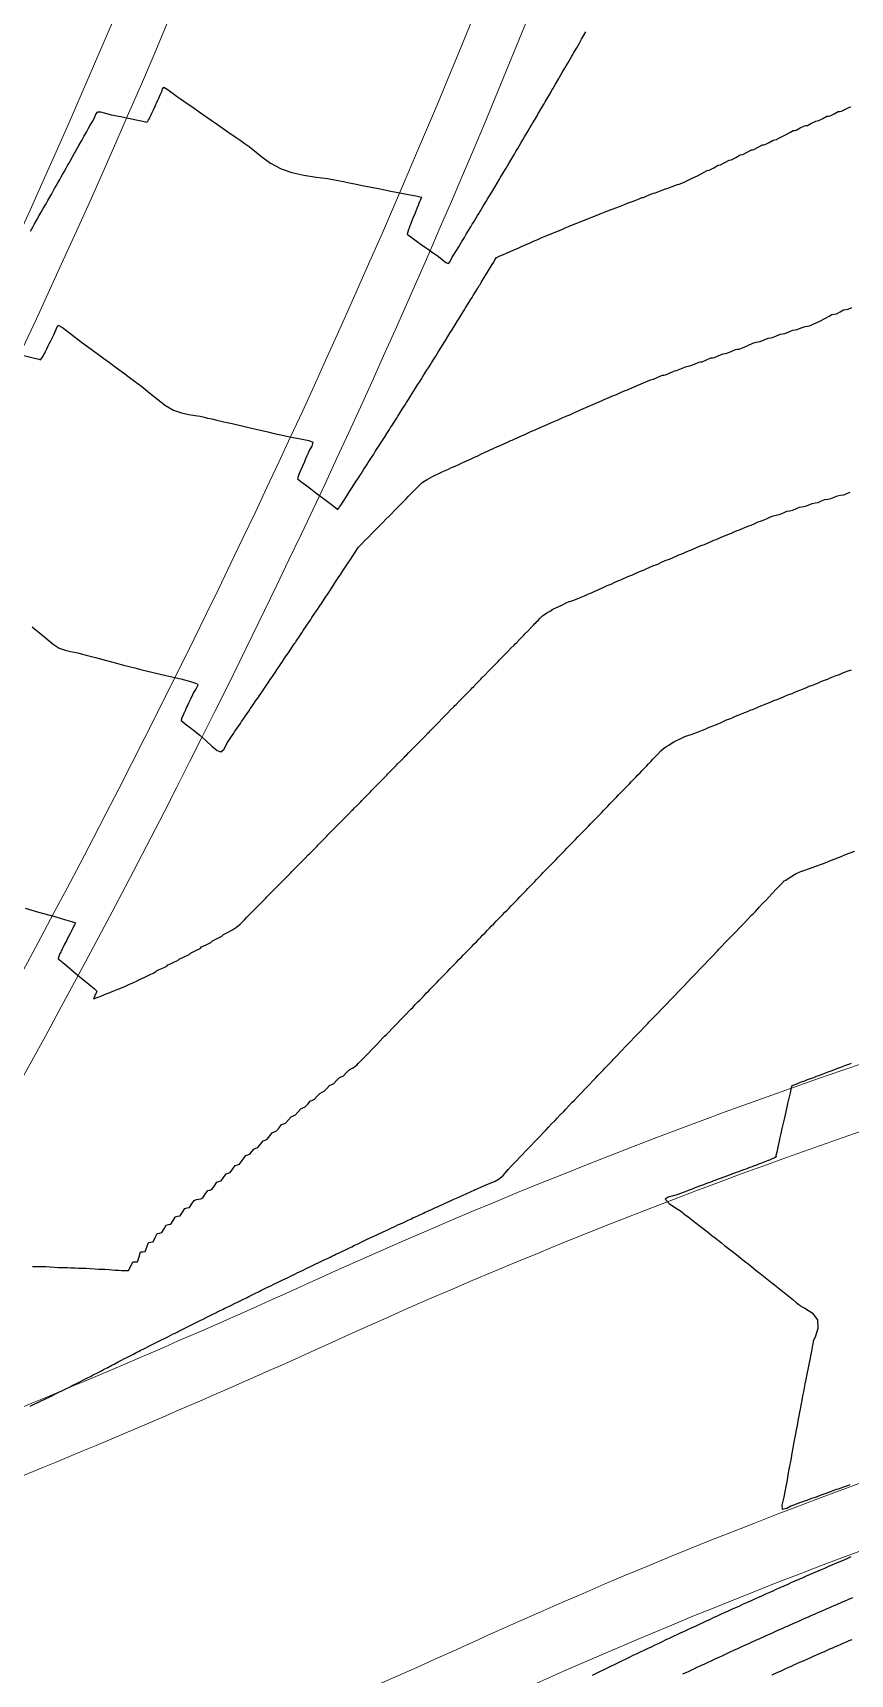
# Model space of a CAD drawing. Header units: millimetres. Extents: x 340454 to 342791, y 6993867 to 6995092.
# Drawn here: x 341928.7 to 341960.8, y 6994345.8 to 6994410.2 of the extents above; entities that cross this region are included whole.
import ezdxf

# ---------------------------------------------------------------- set-up
doc = ezdxf.new("R2010")
doc.units = ezdxf.units.MM
doc.header["$LTSCALE"] = 10
for name, color, linetype in [('T-HM-CURVA_INTERMEDIARIA', 45, 'Continuous'), ('T-HM-CURVA_MESTRA', 20, 'Continuous'), ('URB-Calçadas', 2, 'Continuous'), ('URB-Quadras', 3, 'Continuous')]:
    doc.layers.add(name, color=color, linetype=linetype)

msp = doc.modelspace()

# ---------------------------------------------------------------- linework, layer by layer
at = {"layer": 'T-HM-CURVA_INTERMEDIARIA', "color": 45, "linetype": 'Continuous', "lineweight": -3, "flags": 128}
for points, elevation in [([(341928.624, 6994402.45), (341928.731, 6994402.636), (341928.759, 6994402.685), (341928.787, 6994402.734), (341928.878, 6994402.893), (341928.975, 6994403.062), (341929.013, 6994403.129), (341929.051, 6994403.196), (341929.132, 6994403.336), (341929.219, 6994403.489), (341929.267, 6994403.574), (341929.315, 6994403.658), (341929.384, 6994403.78), (341929.462, 6994403.917), (341929.52, 6994404.019), (341929.578, 6994404.121), (341929.639, 6994404.228), (341929.705, 6994404.345), (341929.777, 6994404.472), (341929.84, 6994404.584), (341929.893, 6994404.678), (341929.947, 6994404.773), (341930.028, 6994404.917), (341930.101, 6994405.047), (341930.145, 6994405.124), (341930.188, 6994405.201), (341930.278, 6994405.361), (341930.362, 6994405.511), (341930.396, 6994405.57), (341930.429, 6994405.63), (341930.528, 6994405.806), (341930.622, 6994405.974), (341930.67, 6994406.06), (341930.727, 6994406.162), (341930.827, 6994406.341), (341930.881, 6994406.438), (341930.91, 6994406.489), (341930.96, 6994406.58), (341931.061, 6994406.76), (341931.14, 6994406.902), (341931.195, 6994407.037), (341931.268, 6994407.133), (341931.383, 6994407.129), (341931.571, 6994407.079), (341931.798, 6994407.021), (341932.013, 6994406.976), (341932.223, 6994406.932), (341932.479, 6994406.879), (341932.782, 6994406.815), (341933.037, 6994406.762), (341933.146, 6994406.739), (341933.198, 6994406.722), (341933.239, 6994406.771), (341933.266, 6994406.814), (341933.295, 6994406.867), (341933.32, 6994406.914), (341933.36, 6994406.996), (341933.398, 6994407.078), (341933.459, 6994407.212), (341933.524, 6994407.355), (341933.551, 6994407.416), (341933.579, 6994407.477), (341933.617, 6994407.56), (341933.665, 6994407.667), (341933.725, 6994407.8), (341933.782, 6994407.926), (341933.817, 6994408.026), (341933.86, 6994408.1), (341933.994, 6994408.02), (341934.229, 6994407.852), (341934.405, 6994407.724), (341934.524, 6994407.641), (341934.643, 6994407.558), (341934.783, 6994407.461), (341934.996, 6994407.312), (341935.254, 6994407.133), (341935.555, 6994406.924), (341935.97, 6994406.636), (341936.38, 6994406.352), (341936.665, 6994406.154), (341936.863, 6994406.017), (341937.019, 6994405.909), (341937.216, 6994405.772), (341937.429, 6994405.6), (341937.705, 6994405.367), (341938.051, 6994405.118), (341938.47, 6994404.894), (341938.886, 6994404.756), (341939.363, 6994404.653), (341939.848, 6994404.574), (341940.287, 6994404.511), (341940.627, 6994404.455), (341940.914, 6994404.397), (341941.137, 6994404.351), (341941.36, 6994404.306), (341941.647, 6994404.248), (341941.998, 6994404.178), (341942.359, 6994404.106), (341942.713, 6994404.036), (341943.043, 6994403.971), (341943.468, 6994403.889), (341943.824, 6994403.821), (341943.978, 6994403.785), (341943.956, 6994403.718), (341943.927, 6994403.658), (341943.904, 6994403.602), (341943.879, 6994403.54), (341943.847, 6994403.46), (341943.798, 6994403.34), (341943.714, 6994403.132), (341943.644, 6994402.96), (341943.575, 6994402.792), (341943.543, 6994402.714), (341943.523, 6994402.662), (341943.488, 6994402.572), (341943.466, 6994402.51), (341943.439, 6994402.428), (341943.425, 6994402.379), (341943.417, 6994402.324), (341943.466, 6994402.287), (341943.557, 6994402.222), (341943.77, 6994402.072), (341944.023, 6994401.893), (341944.237, 6994401.742), (341944.412, 6994401.618), (341944.592, 6994401.491), (341944.781, 6994401.345), (341944.937, 6994401.222), (341945.035, 6994401.177), (341945.107, 6994401.263), (341945.17, 6994401.398), (341945.234, 6994401.502), (341945.326, 6994401.654), (341945.438, 6994401.838), (341945.56, 6994402.038), (341945.662, 6994402.206), (341945.706, 6994402.278), (341945.737, 6994402.33), (341945.798, 6994402.431), (341945.91, 6994402.615), (341945.973, 6994402.719), (341946.017, 6994402.791), (341946.075, 6994402.887), (341946.18, 6994403.06), (341946.24, 6994403.16), (341946.268, 6994403.207), (341946.296, 6994403.254), (341946.4, 6994403.425), (341946.506, 6994403.602), (341946.541, 6994403.659), (341946.575, 6994403.716), (341946.672, 6994403.877), (341946.772, 6994404.044), (341946.813, 6994404.112), (341946.853, 6994404.18), (341946.943, 6994404.329), (341947.037, 6994404.486), (341947.084, 6994404.565), (341947.131, 6994404.644), (341947.214, 6994404.783), (341947.301, 6994404.929), (341947.355, 6994405.019), (341947.408, 6994405.109), (341947.484, 6994405.236), (341947.565, 6994405.373), (341947.625, 6994405.474), (341947.685, 6994405.575), (341947.754, 6994405.69), (341947.829, 6994405.817), (341947.896, 6994405.93), (341947.961, 6994406.041), (341948.026, 6994406.151), (341948.092, 6994406.261), (341948.168, 6994406.39), (341948.237, 6994406.508), (341948.295, 6994406.607), (341948.354, 6994406.706), (341948.436, 6994406.846), (341948.512, 6994406.976), (341948.564, 6994407.063), (341948.616, 6994407.151), (341948.704, 6994407.302), (341948.787, 6994407.444), (341948.832, 6994407.52), (341948.877, 6994407.597), (341948.971, 6994407.759), (341949.062, 6994407.913), (341949.099, 6994407.978), (341949.137, 6994408.043), (341949.238, 6994408.216), (341949.335, 6994408.383), (341949.366, 6994408.436), (341949.397, 6994408.489), (341949.505, 6994408.674), (341949.609, 6994408.854), (341949.657, 6994408.936), (341949.717, 6994409.041), (341949.823, 6994409.224), (341949.882, 6994409.325), (341949.916, 6994409.384), (341949.946, 6994409.437), (341949.984, 6994409.502), (341950.071, 6994409.652), (341950.174, 6994409.831), (341950.261, 6994409.983), (341950.339, 6994410.118), (341950.432, 6994410.28)], 706), ([(341928.696, 6994386.912), (341928.852, 6994386.79), (341929.049, 6994386.636), (341929.286, 6994386.435), (341929.516, 6994386.239), (341929.751, 6994386.085), (341929.993, 6994385.996), (341930.207, 6994385.952), (341930.351, 6994385.926), (341930.483, 6994385.892), (341930.615, 6994385.858), (341930.811, 6994385.806), (341931.182, 6994385.708), (341931.618, 6994385.594), (341932.007, 6994385.492), (341932.286, 6994385.419), (341932.503, 6994385.363), (341932.72, 6994385.308), (341932.998, 6994385.236), (341933.392, 6994385.141), (341933.949, 6994385.011), (341934.528, 6994384.871), (341934.913, 6994384.771), (341935.108, 6994384.711), (341935.177, 6994384.681), (341935.189, 6994384.67), (341935.195, 6994384.643), (341935.178, 6994384.576), (341935.115, 6994384.468), (341935.051, 6994384.377), (341935.021, 6994384.313), (341934.99, 6994384.249), (341934.912, 6994384.084), (341934.834, 6994383.919), (341934.804, 6994383.854), (341934.773, 6994383.79), (341934.732, 6994383.702), (341934.695, 6994383.626), (341934.659, 6994383.547), (341934.638, 6994383.5), (341934.618, 6994383.453), (341934.598, 6994383.405), (341934.577, 6994383.349), (341934.56, 6994383.3), (341934.546, 6994383.236), (341934.594, 6994383.203), (341934.706, 6994383.115), (341934.967, 6994382.908), (341935.278, 6994382.661), (341935.516, 6994382.455), (341935.753, 6994382.237), (341935.958, 6994382.068), (341936.099, 6994382.008), (341936.22, 6994382.108), (341936.309, 6994382.275), (341936.346, 6994382.366), (341936.383, 6994382.42), (341936.491, 6994382.577), (341936.606, 6994382.743), (341936.641, 6994382.794), (341936.675, 6994382.844), (341936.769, 6994382.98), (341936.87, 6994383.128), (341936.919, 6994383.199), (341936.967, 6994383.269), (341937.048, 6994383.387), (341937.138, 6994383.519), (341937.198, 6994383.607), (341937.258, 6994383.695), (341937.328, 6994383.798), (341937.408, 6994383.915), (341937.481, 6994384.021), (341937.549, 6994384.12), (341937.615, 6994384.217), (341937.681, 6994384.314), (341937.763, 6994384.436), (341937.839, 6994384.547), (341937.897, 6994384.632), (341937.954, 6994384.717), (341938.044, 6994384.849), (341938.128, 6994384.974), (341938.179, 6994385.048), (341938.229, 6994385.123), (341938.326, 6994385.265), (341938.418, 6994385.401), (341938.461, 6994385.466), (341938.505, 6994385.531), (341938.607, 6994385.682), (341938.706, 6994385.829), (341938.744, 6994385.885), (341938.782, 6994385.942), (341938.889, 6994386.101), (341938.994, 6994386.257), (341939.027, 6994386.306), (341939.059, 6994386.354), (341939.171, 6994386.522), (341939.281, 6994386.686), (341939.337, 6994386.769), (341939.453, 6994386.943), (341939.568, 6994387.115), (341939.615, 6994387.184), (341939.678, 6994387.28), (341939.792, 6994387.451), (341939.855, 6994387.545), (341939.893, 6994387.602), (341939.958, 6994387.7), (341940.076, 6994387.878), (341940.141, 6994387.975), (341940.171, 6994388.021), (341940.213, 6994388.084), (341940.31, 6994388.23), (341940.426, 6994388.406), (341940.522, 6994388.551), (341940.606, 6994388.678), (341940.711, 6994388.837), (341940.813, 6994388.991), (341940.893, 6994389.114), (341940.995, 6994389.268), (341941.102, 6994389.431), (341941.188, 6994389.563), (341941.279, 6994389.7), (341941.427, 6994389.928), (341941.505, 6994390.047), (341941.573, 6994390.115), (341941.631, 6994390.173), (341941.758, 6994390.302), (341941.91, 6994390.456), (341942.03, 6994390.579), (341942.126, 6994390.676), (341942.247, 6994390.798), (341942.367, 6994390.921), (341942.463, 6994391.018), (341942.583, 6994391.14), (341942.704, 6994391.262), (341942.8, 6994391.359), (341942.92, 6994391.482), (341943.04, 6994391.604), (341943.136, 6994391.701), (341943.256, 6994391.823), (341943.377, 6994391.946), (341943.472, 6994392.043), (341943.592, 6994392.165), (341943.744, 6994392.32), (341943.872, 6994392.449), (341943.928, 6994392.507), (341943.98, 6994392.561), (341944.046, 6994392.604), (341944.197, 6994392.696), (341944.38, 6994392.8), (341944.535, 6994392.879), (341944.665, 6994392.939), (341944.819, 6994393.01), (341945.006, 6994393.098), (341945.161, 6994393.171), (341945.233, 6994393.204), (341945.32, 6994393.236), (341945.392, 6994393.269), (341945.55, 6994393.343), (341945.739, 6994393.431), (341945.898, 6994393.504), (341946.033, 6994393.565), (341946.188, 6994393.636), (341946.333, 6994393.703), (341946.448, 6994393.757), (341946.593, 6994393.824), (341946.788, 6994393.913), (341946.961, 6994393.991), (341947.038, 6994394.026), (341947.087, 6994394.043), (341947.19, 6994394.091), (341947.38, 6994394.179), (341947.484, 6994394.226), (341947.537, 6994394.246), (341947.64, 6994394.293), (341947.827, 6994394.379), (341947.93, 6994394.426), (341947.988, 6994394.447), (341948.09, 6994394.494), (341948.275, 6994394.579), (341948.377, 6994394.626), (341948.439, 6994394.648), (341948.631, 6994394.736), (341948.825, 6994394.824), (341948.891, 6994394.848), (341949.081, 6994394.935), (341949.272, 6994395.021), (341949.343, 6994395.047), (341949.531, 6994395.132), (341949.721, 6994395.218), (341949.795, 6994395.245), (341949.982, 6994395.33), (341950.169, 6994395.414), (341950.248, 6994395.443), (341950.433, 6994395.526), (341950.618, 6994395.609), (341950.7, 6994395.639), (341950.884, 6994395.721), (341951.068, 6994395.804), (341951.154, 6994395.835), (341951.335, 6994395.916), (341951.518, 6994395.998), (341951.607, 6994396.03), (341951.787, 6994396.11), (341951.968, 6994396.191), (341952.061, 6994396.224), (341952.239, 6994396.303), (341952.418, 6994396.383), (341952.467, 6994396.4), (341952.515, 6994396.418), (341952.692, 6994396.496), (341952.869, 6994396.574), (341952.919, 6994396.593), (341952.969, 6994396.61), (341953.024, 6994396.623), (341953.08, 6994396.636), (341953.256, 6994396.714), (341953.435, 6994396.792), (341953.496, 6994396.802), (341953.557, 6994396.812), (341953.737, 6994396.89), (341953.909, 6994396.965), (341953.991, 6994396.978), (341954.183, 6994397.056), (341954.384, 6994397.136), (341954.45, 6994397.146), (341954.516, 6994397.157), (341954.688, 6994397.231), (341954.861, 6994397.305), (341954.929, 6994397.316), (341954.997, 6994397.326), (341955.168, 6994397.399), (341955.34, 6994397.472), (341955.41, 6994397.483), (341955.48, 6994397.494), (341955.649, 6994397.565), (341955.82, 6994397.637), (341955.892, 6994397.648), (341955.964, 6994397.659), (341956.132, 6994397.729), (341956.301, 6994397.8), (341956.375, 6994397.811), (341956.449, 6994397.822), (341956.572, 6994397.872), (341956.783, 6994397.961), (341956.99, 6994398.048), (341957.111, 6994398.096), (341957.189, 6994398.108), (341957.267, 6994398.12), (341957.429, 6994398.186), (341957.592, 6994398.253), (341957.672, 6994398.265), (341957.751, 6994398.277), (341957.912, 6994398.342), (341958.074, 6994398.408), (341958.155, 6994398.42), (341958.237, 6994398.432), (341958.396, 6994398.497), (341958.557, 6994398.561), (341958.64, 6994398.574), (341958.724, 6994398.586), (341958.882, 6994398.649), (341959.041, 6994398.713), (341959.127, 6994398.725), (341959.212, 6994398.738), (341959.357, 6994398.802), (341959.61, 6994398.921), (341959.811, 6994399.019), (341959.981, 6994399.116), (341960.09, 6994399.176), (341960.18, 6994399.189), (341960.269, 6994399.202), (341960.407, 6994399.279), (341960.546, 6994399.356), (341960.637, 6994399.369), (341960.728, 6994399.382), (341960.865, 6994399.458)], 704), ([(341928.418, 6994375.875), (341928.946, 6994375.723), (341929.389, 6994375.595), (341929.624, 6994375.528), (341929.794, 6994375.478), (341929.963, 6994375.429), (341930.142, 6994375.379), (341930.318, 6994375.33), (341930.398, 6994375.304), (341930.356, 6994375.221), (341930.323, 6994375.156), (341930.275, 6994375.06), (341930.185, 6994374.882), (341930.127, 6994374.768), (341930.089, 6994374.693), (341930.051, 6994374.617), (341929.968, 6994374.455), (341929.897, 6994374.316), (341929.872, 6994374.265), (341929.837, 6994374.196), (341929.815, 6994374.15), (341929.788, 6994374.09), (341929.757, 6994374.018), (341929.73, 6994373.949), (341929.716, 6994373.89), (341929.76, 6994373.856), (341929.824, 6994373.803), (341929.862, 6994373.772), (341929.902, 6994373.738), (341930.043, 6994373.619), (341930.344, 6994373.367), (341930.651, 6994373.109), (341930.916, 6994372.89), (341931.137, 6994372.707), (341931.234, 6994372.617), (341931.208, 6994372.543), (341931.175, 6994372.479), (341931.137, 6994372.389), (341931.107, 6994372.318), (341931.176, 6994372.34), (341931.27, 6994372.376), (341931.363, 6994372.412), (341931.537, 6994372.479), (341931.742, 6994372.56), (341931.906, 6994372.625), (341932.036, 6994372.678), (341932.199, 6994372.747), (341932.362, 6994372.817), (341932.491, 6994372.874), (341932.652, 6994372.948), (341932.812, 6994373.021), (341932.939, 6994373.081), (341933.098, 6994373.157), (341933.298, 6994373.255), (341933.466, 6994373.338), (341933.538, 6994373.375), (341933.576, 6994373.419), (341933.681, 6994373.465), (341933.873, 6994373.549), (341933.978, 6994373.596), (341934.023, 6994373.646), (341934.126, 6994373.692), (341934.314, 6994373.775), (341934.418, 6994373.822), (341934.468, 6994373.877), (341934.66, 6994373.965), (341934.853, 6994374.053), (341934.908, 6994374.113), (341935.096, 6994374.2), (341935.285, 6994374.288), (341935.345, 6994374.353), (341935.529, 6994374.44), (341935.713, 6994374.527), (341935.778, 6994374.596), (341935.957, 6994374.683), (341936.138, 6994374.771), (341936.207, 6994374.844), (341936.334, 6994374.9), (341936.56, 6994375.018), (341936.715, 6994375.126), (341936.857, 6994375.251), (341937.033, 6994375.422), (341937.124, 6994375.518), (341937.164, 6994375.56), (341937.203, 6994375.601), (341937.336, 6994375.734), (341937.469, 6994375.868), (341937.509, 6994375.909), (341937.549, 6994375.951), (341937.682, 6994376.084), (341937.814, 6994376.217), (341937.854, 6994376.259), (341937.894, 6994376.301), (341938.026, 6994376.433), (341938.159, 6994376.566), (341938.199, 6994376.608), (341938.239, 6994376.651), (341938.371, 6994376.783), (341938.503, 6994376.915), (341938.544, 6994376.958), (341938.584, 6994377), (341938.716, 6994377.132), (341938.847, 6994377.264), (341938.888, 6994377.307), (341938.929, 6994377.35), (341939.06, 6994377.481), (341939.191, 6994377.613), (341939.232, 6994377.656), (341939.273, 6994377.699), (341939.404, 6994377.83), (341939.535, 6994377.962), (341939.576, 6994378.005), (341939.617, 6994378.048), (341939.747, 6994378.18), (341939.878, 6994378.311), (341939.919, 6994378.354), (341939.961, 6994378.397), (341940.091, 6994378.528), (341940.221, 6994378.659), (341940.263, 6994378.703), (341940.304, 6994378.747), (341940.434, 6994378.877), (341940.564, 6994379.008), (341940.606, 6994379.052), (341940.647, 6994379.095), (341940.777, 6994379.226), (341940.907, 6994379.356), (341940.949, 6994379.4), (341940.99, 6994379.444), (341941.12, 6994379.574), (341941.249, 6994379.705), (341941.291, 6994379.749), (341941.333, 6994379.793), (341941.462, 6994379.923), (341941.591, 6994380.053), (341941.633, 6994380.097), (341941.676, 6994380.141), (341941.804, 6994380.271), (341941.933, 6994380.401), (341941.975, 6994380.445), (341942.018, 6994380.49), (341942.146, 6994380.619), (341942.274, 6994380.749), (341942.317, 6994380.793), (341942.36, 6994380.838), (341942.488, 6994380.967), (341942.616, 6994381.096), (341942.658, 6994381.141), (341942.701, 6994381.186), (341942.829, 6994381.315), (341942.957, 6994381.444), (341943, 6994381.489), (341943.042, 6994381.534), (341943.17, 6994381.663), (341943.297, 6994381.792), (341943.34, 6994381.837), (341943.383, 6994381.882), (341943.474, 6994381.974), (341943.638, 6994382.139), (341943.8, 6994382.302), (341943.889, 6994382.393), (341943.934, 6994382.44), (341943.978, 6994382.486), (341944.104, 6994382.613), (341944.229, 6994382.74), (341944.273, 6994382.787), (341944.318, 6994382.833), (341944.443, 6994382.96), (341944.568, 6994383.087), (341944.613, 6994383.133), (341944.657, 6994383.18), (341944.782, 6994383.306), (341944.908, 6994383.433), (341944.952, 6994383.48), (341944.997, 6994383.527), (341945.122, 6994383.653), (341945.246, 6994383.779), (341945.291, 6994383.826), (341945.336, 6994383.873), (341945.46, 6994383.999), (341945.585, 6994384.126), (341945.63, 6994384.173), (341945.675, 6994384.22), (341945.799, 6994384.346), (341945.923, 6994384.472), (341945.968, 6994384.519), (341946.013, 6994384.566), (341946.137, 6994384.692), (341946.261, 6994384.817), (341946.306, 6994384.865), (341946.351, 6994384.912), (341946.475, 6994385.038), (341946.599, 6994385.163), (341946.644, 6994385.211), (341946.689, 6994385.258), (341946.813, 6994385.383), (341946.936, 6994385.509), (341946.981, 6994385.556), (341947.027, 6994385.604), (341947.15, 6994385.729), (341947.273, 6994385.854), (341947.319, 6994385.902), (341947.364, 6994385.95), (341947.487, 6994386.074), (341947.61, 6994386.199), (341947.656, 6994386.247), (341947.701, 6994386.295), (341947.824, 6994386.42), (341947.947, 6994386.544), (341947.992, 6994386.592), (341948.038, 6994386.64), (341948.16, 6994386.765), (341948.283, 6994386.889), (341948.329, 6994386.938), (341948.374, 6994386.985), (341948.419, 6994387.033), (341948.464, 6994387.08), (341948.508, 6994387.126), (341948.552, 6994387.172), (341948.62, 6994387.249), (341948.726, 6994387.355), (341948.896, 6994387.461), (341949.031, 6994387.537), (341949.085, 6994387.572), (341949.139, 6994387.607), (341949.255, 6994387.662), (341949.462, 6994387.759), (341949.662, 6994387.854), (341949.777, 6994387.907), (341949.844, 6994387.931), (341949.912, 6994387.955), (341950.019, 6994387.992), (341950.185, 6994388.054), (341950.373, 6994388.14), (341950.504, 6994388.203), (341950.575, 6994388.229), (341950.645, 6994388.254), (341950.762, 6994388.308), (341950.961, 6994388.401), (341951.156, 6994388.492), (341951.271, 6994388.545), (341951.345, 6994388.572), (341951.419, 6994388.599), (341951.571, 6994388.67), (341951.725, 6994388.741), (341951.801, 6994388.768), (341951.876, 6994388.796), (341952.027, 6994388.866), (341952.18, 6994388.936), (341952.257, 6994388.964), (341952.334, 6994388.992), (341952.484, 6994389.061), (341952.634, 6994389.13), (341952.713, 6994389.159), (341952.792, 6994389.188), (341952.94, 6994389.256), (341953.09, 6994389.324), (341953.17, 6994389.353), (341953.251, 6994389.383), (341953.397, 6994389.45), (341953.545, 6994389.517), (341953.627, 6994389.547), (341953.709, 6994389.577), (341953.855, 6994389.643), (341954.001, 6994389.709), (341954.084, 6994389.739), (341954.168, 6994389.77), (341954.312, 6994389.835), (341954.457, 6994389.901), (341954.542, 6994389.932), (341954.627, 6994389.962), (341954.77, 6994390.027), (341954.913, 6994390.092), (341955, 6994390.123), (341955.086, 6994390.154), (341955.228, 6994390.218), (341955.37, 6994390.282), (341955.458, 6994390.314), (341955.546, 6994390.345), (341955.686, 6994390.408), (341955.827, 6994390.471), (341955.916, 6994390.504), (341956.005, 6994390.536), (341956.144, 6994390.598), (341956.283, 6994390.66), (341956.374, 6994390.693), (341956.465, 6994390.725), (341956.602, 6994390.787), (341956.741, 6994390.848), (341956.832, 6994390.881), (341956.924, 6994390.914), (341957.061, 6994390.975), (341957.198, 6994391.036), (341957.291, 6994391.069), (341957.384, 6994391.103), (341957.519, 6994391.163), (341957.655, 6994391.223), (341957.749, 6994391.258), (341957.844, 6994391.291), (341957.946, 6994391.313), (341958.053, 6994391.339), (341958.185, 6994391.399), (341958.324, 6994391.459), (341958.437, 6994391.477), (341958.55, 6994391.495), (341958.698, 6994391.558), (341958.819, 6994391.612), (341958.901, 6994391.627), (341958.968, 6994391.636), (341959.048, 6994391.649), (341959.158, 6994391.7), (341959.315, 6994391.764), (341959.431, 6994391.783), (341959.548, 6994391.801), (341959.679, 6994391.858), (341959.812, 6994391.914), (341959.93, 6994391.933), (341960.048, 6994391.952), (341960.178, 6994392.007), (341960.31, 6994392.063), (341960.43, 6994392.081), (341960.55, 6994392.1), (341960.678, 6994392.154), (341960.809, 6994392.209)], 703), ([(341928.71, 6994361.812), (341928.846, 6994361.803), (341929.013, 6994361.805), (341929.235, 6994361.804), (341929.408, 6994361.795), (341929.577, 6994361.782), (341929.736, 6994361.772), (341929.907, 6994361.771), (341930.078, 6994361.77), (341930.233, 6994361.761), (341930.384, 6994361.749), (341930.515, 6994361.741), (341930.662, 6994361.739), (341930.81, 6994361.738), (341930.97, 6994361.728), (341931.162, 6994361.713), (341931.3, 6994361.703), (341931.425, 6994361.701), (341931.55, 6994361.699), (341931.715, 6994361.688), (341931.945, 6994361.67), (341932.093, 6994361.659), (341932.201, 6994361.656), (341932.299, 6994361.655), (341932.392, 6994361.646), (341932.476, 6994361.651), (341932.565, 6994361.821), (341932.653, 6994361.991), (341932.743, 6994361.993), (341932.83, 6994361.996), (341932.891, 6994362.187), (341932.953, 6994362.379), (341933.043, 6994362.387), (341933.133, 6994362.393), (341933.2, 6994362.572), (341933.267, 6994362.753), (341933.358, 6994362.764), (341933.449, 6994362.775), (341933.525, 6994362.94), (341933.601, 6994363.107), (341933.691, 6994363.122), (341933.783, 6994363.136), (341933.871, 6994363.286), (341933.96, 6994363.436), (341934.05, 6994363.453), (341934.141, 6994363.471), (341934.232, 6994363.615), (341934.322, 6994363.761), (341934.412, 6994363.781), (341934.503, 6994363.801), (341934.595, 6994363.942), (341934.687, 6994364.083), (341934.777, 6994364.105), (341934.867, 6994364.128), (341934.96, 6994364.265), (341935.054, 6994364.403), (341935.142, 6994364.433), (341935.232, 6994364.452), (341935.318, 6994364.47), (341935.398, 6994364.497), (341935.493, 6994364.641), (341935.588, 6994364.786), (341935.671, 6994364.81), (341935.754, 6994364.835), (341935.85, 6994364.976), (341935.946, 6994365.116), (341936.029, 6994365.143), (341936.112, 6994365.17), (341936.209, 6994365.307), (341936.306, 6994365.445), (341936.389, 6994365.473), (341936.472, 6994365.501), (341936.569, 6994365.636), (341936.667, 6994365.771), (341936.75, 6994365.801), (341936.833, 6994365.831), (341936.941, 6994365.968), (341937.029, 6994366.095), (341937.086, 6994366.171), (341937.161, 6994366.197), (341937.255, 6994366.236), (341937.324, 6994366.327), (341937.392, 6994366.417), (341937.476, 6994366.45), (341937.559, 6994366.483), (341937.658, 6994366.611), (341937.757, 6994366.739), (341937.84, 6994366.773), (341937.923, 6994366.807), (341938.022, 6994366.932), (341938.121, 6994367.058), (341938.205, 6994367.094), (341938.288, 6994367.129), (341938.387, 6994367.253), (341938.487, 6994367.377), (341938.57, 6994367.413), (341938.653, 6994367.449), (341938.757, 6994367.567), (341938.861, 6994367.686), (341938.944, 6994367.723), (341939.028, 6994367.76), (341939.132, 6994367.876), (341939.237, 6994367.993), (341939.321, 6994368.031), (341939.406, 6994368.069), (341939.51, 6994368.184), (341939.614, 6994368.3), (341939.699, 6994368.338), (341939.783, 6994368.377), (341939.888, 6994368.491), (341939.992, 6994368.605), (341940.076, 6994368.645), (341940.161, 6994368.684), (341940.265, 6994368.797), (341940.37, 6994368.911), (341940.454, 6994368.951), (341940.538, 6994368.99), (341940.643, 6994369.103), (341940.747, 6994369.215), (341940.831, 6994369.256), (341940.916, 6994369.297), (341941.02, 6994369.408), (341941.125, 6994369.519), (341941.209, 6994369.562), (341941.293, 6994369.602), (341941.365, 6994369.655), (341941.434, 6994369.713), (341941.498, 6994369.776), (341941.561, 6994369.84), (341941.669, 6994369.954), (341941.778, 6994370.068), (341941.843, 6994370.133), (341941.907, 6994370.197), (341942.014, 6994370.31), (341942.122, 6994370.423), (341942.188, 6994370.489), (341942.253, 6994370.554), (341942.359, 6994370.666), (341942.466, 6994370.778), (341942.532, 6994370.844), (341942.598, 6994370.911), (341942.704, 6994371.021), (341942.809, 6994371.132), (341942.877, 6994371.2), (341942.944, 6994371.267), (341943.048, 6994371.376), (341943.153, 6994371.486), (341943.221, 6994371.555), (341943.288, 6994371.623), (341943.392, 6994371.731), (341943.495, 6994371.84), (341943.564, 6994371.909), (341943.633, 6994371.978), (341943.735, 6994372.086), (341943.838, 6994372.194), (341943.908, 6994372.263), (341943.977, 6994372.333), (341944.078, 6994372.44), (341944.18, 6994372.547), (341944.251, 6994372.617), (341944.321, 6994372.688), (341944.421, 6994372.793), (341944.522, 6994372.9), (341944.593, 6994372.971), (341944.664, 6994373.042), (341944.764, 6994373.147), (341944.864, 6994373.252), (341944.936, 6994373.324), (341945.007, 6994373.396), (341945.106, 6994373.5), (341945.206, 6994373.604), (341945.278, 6994373.677), (341945.35, 6994373.75), (341945.448, 6994373.853), (341945.547, 6994373.956), (341945.62, 6994374.03), (341945.693, 6994374.103), (341945.79, 6994374.205), (341945.888, 6994374.308), (341945.961, 6994374.382), (341946.035, 6994374.456), (341946.131, 6994374.557), (341946.228, 6994374.659), (341946.302, 6994374.734), (341946.377, 6994374.809), (341946.472, 6994374.909), (341946.568, 6994375.01), (341946.643, 6994375.086), (341946.718, 6994375.161), (341946.813, 6994375.261), (341946.909, 6994375.361), (341946.984, 6994375.437), (341947.059, 6994375.513), (341947.154, 6994375.612), (341947.248, 6994375.712), (341947.324, 6994375.788), (341947.4, 6994375.865), (341947.494, 6994375.963), (341947.588, 6994376.062), (341947.664, 6994376.139), (341947.741, 6994376.216), (341947.834, 6994376.314), (341947.927, 6994376.412), (341948.004, 6994376.49), (341948.081, 6994376.568), (341948.157, 6994376.645), (341948.234, 6994376.722), (341948.327, 6994376.82), (341948.421, 6994376.918), (341948.498, 6994376.996), (341948.574, 6994377.074), (341948.667, 6994377.171), (341948.76, 6994377.269), (341948.838, 6994377.347), (341948.915, 6994377.425), (341949.007, 6994377.522), (341949.1, 6994377.619), (341949.177, 6994377.698), (341949.255, 6994377.777), (341949.347, 6994377.873), (341949.439, 6994377.969), (341949.517, 6994378.048), (341949.595, 6994378.127), (341949.686, 6994378.223), (341949.777, 6994378.319), (341949.856, 6994378.398), (341949.934, 6994378.478), (341950.025, 6994378.573), (341950.115, 6994378.668), (341950.194, 6994378.748), (341950.274, 6994378.828), (341950.363, 6994378.923), (341950.453, 6994379.017), (341950.533, 6994379.098), (341950.612, 6994379.178), (341950.701, 6994379.272), (341950.791, 6994379.366), (341950.871, 6994379.447), (341950.951, 6994379.528), (341951.039, 6994379.621), (341951.128, 6994379.714), (341951.208, 6994379.796), (341951.289, 6994379.877), (341951.377, 6994379.97), (341951.465, 6994380.063), (341951.546, 6994380.145), (341951.626, 6994380.227), (341951.714, 6994380.318), (341951.802, 6994380.411), (341951.883, 6994380.493), (341951.964, 6994380.575), (341952.051, 6994380.667), (341952.138, 6994380.758), (341952.219, 6994380.841), (341952.301, 6994380.924), (341952.387, 6994381.015), (341952.474, 6994381.106), (341952.556, 6994381.189), (341952.637, 6994381.272), (341952.722, 6994381.36), (341952.809, 6994381.453), (341952.894, 6994381.542), (341952.978, 6994381.63), (341953.061, 6994381.717), (341953.143, 6994381.804), (341953.238, 6994381.907), (341953.371, 6994382.049), (341953.472, 6994382.148), (341953.575, 6994382.213), (341953.681, 6994382.273), (341953.781, 6994382.339), (341953.882, 6994382.403), (341953.992, 6994382.457), (341954.104, 6994382.508), (341954.212, 6994382.56), (341954.321, 6994382.61), (341954.438, 6994382.652), (341954.562, 6994382.695), (341954.709, 6994382.747), (341954.909, 6994382.819), (341955.049, 6994382.872), (341955.16, 6994382.923), (341955.27, 6994382.975), (341955.394, 6994383.02), (341955.517, 6994383.065), (341955.627, 6994383.115), (341955.735, 6994383.167), (341955.841, 6994383.217), (341955.949, 6994383.266), (341956.075, 6994383.312), (341956.2, 6994383.358), (341956.306, 6994383.407), (341956.412, 6994383.456), (341956.539, 6994383.502), (341956.666, 6994383.549), (341956.77, 6994383.597), (341956.875, 6994383.645), (341957.004, 6994383.692), (341957.131, 6994383.739), (341957.235, 6994383.786), (341957.339, 6994383.834), (341957.468, 6994383.881), (341957.597, 6994383.928), (341957.699, 6994383.975), (341957.802, 6994384.022), (341957.933, 6994384.07), (341958.062, 6994384.117), (341958.164, 6994384.163), (341958.266, 6994384.21), (341958.397, 6994384.258), (341958.528, 6994384.305), (341958.629, 6994384.351), (341958.73, 6994384.397), (341958.862, 6994384.445), (341958.993, 6994384.493), (341959.093, 6994384.538), (341959.193, 6994384.583), (341959.327, 6994384.632), (341959.459, 6994384.68), (341959.558, 6994384.724), (341959.657, 6994384.769), (341959.792, 6994384.818), (341959.925, 6994384.866), (341960.023, 6994384.91), (341960.121, 6994384.954), (341960.256, 6994385.003), (341960.391, 6994385.051), (341960.488, 6994385.095), (341960.585, 6994385.139), (341960.721, 6994385.188), (341960.856, 6994385.236)], 702), ([(341928.612, 6994356.325), (341928.776, 6994356.403), (341928.941, 6994356.482), (341929.028, 6994356.523), (341929.193, 6994356.603), (341929.357, 6994356.683), (341929.443, 6994356.724), (341929.608, 6994356.805), (341929.772, 6994356.885), (341929.857, 6994356.927), (341930.022, 6994357.009), (341930.186, 6994357.09), (341930.27, 6994357.132), (341930.434, 6994357.215), (341930.598, 6994357.297), (341930.682, 6994357.34), (341930.845, 6994357.423), (341931.009, 6994357.507), (341931.093, 6994357.549), (341931.255, 6994357.634), (341931.418, 6994357.718), (341931.502, 6994357.761), (341931.664, 6994357.846), (341931.827, 6994357.931), (341931.911, 6994357.975), (341932.072, 6994358.061), (341932.234, 6994358.147), (341932.318, 6994358.191), (341932.444, 6994358.255), (341932.672, 6994358.37), (341932.808, 6994358.439), (341932.873, 6994358.472), (341932.938, 6994358.505), (341933.127, 6994358.6), (341933.307, 6994358.691), (341933.355, 6994358.715), (341933.403, 6994358.74), (341933.587, 6994358.832), (341933.771, 6994358.925), (341933.82, 6994358.949), (341933.868, 6994358.974), (341934.052, 6994359.066), (341934.236, 6994359.158), (341934.285, 6994359.183), (341934.333, 6994359.207), (341934.382, 6994359.232), (341934.431, 6994359.256), (341934.614, 6994359.348), (341934.799, 6994359.44), (341934.851, 6994359.466), (341934.904, 6994359.492), (341935.083, 6994359.582), (341935.265, 6994359.673), (341935.321, 6994359.7), (341935.377, 6994359.728), (341935.553, 6994359.816), (341935.732, 6994359.904), (341935.791, 6994359.934), (341935.851, 6994359.964), (341936.024, 6994360.049), (341936.198, 6994360.136), (341936.262, 6994360.167), (341936.326, 6994360.199), (341936.494, 6994360.282), (341936.665, 6994360.366), (341936.733, 6994360.4), (341936.802, 6994360.433), (341936.966, 6994360.514), (341937.133, 6994360.596), (341937.205, 6994360.632), (341937.278, 6994360.668), (341937.437, 6994360.746), (341937.6, 6994360.826), (341937.678, 6994360.864), (341937.755, 6994360.902), (341937.91, 6994360.977), (341938.068, 6994361.055), (341938.151, 6994361.095), (341938.234, 6994361.135), (341938.383, 6994361.208), (341938.537, 6994361.283), (341938.625, 6994361.326), (341938.713, 6994361.369), (341938.857, 6994361.439), (341939.005, 6994361.511), (341939.099, 6994361.557), (341939.194, 6994361.602), (341939.331, 6994361.669), (341939.474, 6994361.738), (341939.575, 6994361.787), (341939.675, 6994361.835), (341939.806, 6994361.898), (341939.944, 6994361.965), (341940.051, 6994362.016), (341940.158, 6994362.068), (341940.309, 6994362.14), (341940.413, 6994362.191), (341940.479, 6994362.222), (341940.553, 6994362.258), (341940.622, 6994362.291), (341940.714, 6994362.335), (341940.798, 6994362.375), (341940.883, 6994362.416), (341940.992, 6994362.468), (341941.127, 6994362.532), (341941.24, 6994362.586), (341941.354, 6994362.64), (341941.487, 6994362.703), (341941.613, 6994362.763), (341941.719, 6994362.813), (341941.825, 6994362.864), (341941.966, 6994362.93), (341942.101, 6994362.993), (341942.199, 6994363.04), (341942.297, 6994363.086), (341942.446, 6994363.156), (341942.588, 6994363.222), (341942.679, 6994363.265), (341942.769, 6994363.307), (341942.926, 6994363.38), (341943.077, 6994363.451), (341943.16, 6994363.489), (341943.242, 6994363.527), (341943.408, 6994363.604), (341943.568, 6994363.678), (341943.641, 6994363.712), (341943.715, 6994363.746), (341943.89, 6994363.827), (341944.059, 6994363.905), (341944.124, 6994363.935), (341944.189, 6994363.964), (341944.373, 6994364.049), (341944.553, 6994364.131), (341944.608, 6994364.156), (341944.663, 6994364.181), (341944.857, 6994364.27), (341945.047, 6994364.356), (341945.138, 6994364.397), (341945.247, 6994364.447), (341945.438, 6994364.533), (341945.544, 6994364.581), (341945.613, 6994364.612), (341945.727, 6994364.663), (341945.931, 6994364.755), (341946.042, 6994364.805), (341946.089, 6994364.826), (341946.163, 6994364.859), (341946.335, 6994364.936), (341946.541, 6994365.028), (341946.716, 6994365.095), (341946.865, 6994365.151), (341947.027, 6994365.244), (341947.166, 6994365.362), (341947.261, 6994365.476), (341947.38, 6994365.614), (341947.502, 6994365.743), (341947.599, 6994365.845), (341947.721, 6994365.973), (341947.843, 6994366.101), (341947.94, 6994366.203), (341948.062, 6994366.331), (341948.184, 6994366.459), (341948.281, 6994366.56), (341948.403, 6994366.688), (341948.525, 6994366.816), (341948.622, 6994366.917), (341948.744, 6994367.045), (341948.866, 6994367.173), (341948.962, 6994367.274), (341949.084, 6994367.402), (341949.206, 6994367.529), (341949.302, 6994367.63), (341949.424, 6994367.758), (341949.546, 6994367.885), (341949.642, 6994367.986), (341949.764, 6994368.113), (341949.885, 6994368.24), (341949.982, 6994368.341), (341950.103, 6994368.468), (341950.257, 6994368.629), (341950.386, 6994368.765), (341950.442, 6994368.823), (341950.479, 6994368.86), (341950.558, 6994368.942), (341950.702, 6994369.094), (341950.781, 6994369.177), (341950.821, 6994369.217), (341950.899, 6994369.299), (341951.041, 6994369.449), (341951.119, 6994369.531), (341951.162, 6994369.574), (341951.239, 6994369.655), (341951.38, 6994369.803), (341951.457, 6994369.884), (341951.503, 6994369.93), (341951.649, 6994370.083), (341951.795, 6994370.237), (341951.844, 6994370.286), (341951.988, 6994370.438), (341952.133, 6994370.59), (341952.184, 6994370.641), (341952.327, 6994370.791), (341952.47, 6994370.942), (341952.524, 6994370.996), (341952.578, 6994371.05), (341952.721, 6994371.2), (341952.864, 6994371.351), (341952.92, 6994371.407), (341953.061, 6994371.556), (341953.203, 6994371.705), (341953.262, 6994371.764), (341953.401, 6994371.911), (341953.542, 6994372.058), (341953.603, 6994372.12), (341953.741, 6994372.266), (341953.88, 6994372.411), (341953.944, 6994372.476), (341954.081, 6994372.62), (341954.218, 6994372.764), (341954.284, 6994372.831), (341954.42, 6994372.973), (341954.556, 6994373.116), (341954.624, 6994373.185), (341954.759, 6994373.327), (341954.893, 6994373.468), (341954.929, 6994373.504), (341954.964, 6994373.539), (341955.097, 6994373.679), (341955.23, 6994373.82), (341955.267, 6994373.856), (341955.303, 6994373.893), (341955.435, 6994374.032), (341955.567, 6994374.171), (341955.604, 6994374.208), (341955.641, 6994374.246), (341955.772, 6994374.384), (341955.903, 6994374.521), (341955.941, 6994374.56), (341955.98, 6994374.599), (341956.109, 6994374.735), (341956.239, 6994374.872), (341956.278, 6994374.911), (341956.318, 6994374.951), (341956.446, 6994375.086), (341956.575, 6994375.221), (341956.615, 6994375.262), (341956.655, 6994375.303), (341956.782, 6994375.437), (341956.91, 6994375.571), (341956.951, 6994375.613), (341956.992, 6994375.655), (341957.082, 6994375.749), (341957.245, 6994375.92), (341957.369, 6994376.051), (341957.492, 6994376.18), (341957.613, 6994376.308), (341957.735, 6994376.436), (341957.904, 6994376.614), (341958.108, 6994376.829), (341958.218, 6994376.941), (341958.274, 6994376.975), (341958.332, 6994377.009), (341958.478, 6994377.104), (341958.624, 6994377.199), (341958.685, 6994377.229), (341958.746, 6994377.257), (341958.806, 6994377.285), (341958.865, 6994377.313), (341958.989, 6994377.356), (341959.213, 6994377.435), (341959.458, 6994377.524), (341959.756, 6994377.632), (341959.914, 6994377.69), (341959.975, 6994377.718), (341960.035, 6994377.746), (341960.212, 6994377.811), (341960.388, 6994377.876), (341960.449, 6994377.904), (341960.509, 6994377.932), (341960.567, 6994377.96), (341960.626, 6994377.987), (341960.804, 6994378.052), (341960.982, 6994378.117)], 701), ([(341960.898, 6994348.803), (341960.733, 6994348.732), (341960.567, 6994348.661), (341960.514, 6994348.638), (341960.461, 6994348.615), (341960.296, 6994348.543), (341960.131, 6994348.472), (341960.077, 6994348.449), (341960.023, 6994348.425), (341959.859, 6994348.354), (341959.695, 6994348.282), (341959.641, 6994348.258), (341959.587, 6994348.235), (341959.423, 6994348.163), (341959.26, 6994348.091), (341959.205, 6994348.067), (341959.15, 6994348.043), (341958.988, 6994347.971), (341958.825, 6994347.899), (341958.77, 6994347.875), (341958.715, 6994347.85), (341958.553, 6994347.779), (341958.39, 6994347.706), (341958.335, 6994347.682), (341958.279, 6994347.657), (341958.118, 6994347.585), (341957.956, 6994347.513), (341957.9, 6994347.488), (341957.845, 6994347.463), (341957.684, 6994347.39), (341957.523, 6994347.318), (341957.466, 6994347.293), (341957.41, 6994347.267), (341957.25, 6994347.195), (341957.09, 6994347.122), (341957.033, 6994347.097), (341956.976, 6994347.071), (341956.817, 6994346.998), (341956.657, 6994346.926), (341956.6, 6994346.9), (341956.543, 6994346.874), (341956.384, 6994346.801), (341956.225, 6994346.728), (341956.168, 6994346.702), (341956.11, 6994346.675), (341955.952, 6994346.603), (341955.793, 6994346.53), (341955.736, 6994346.503), (341955.678, 6994346.476), (341955.52, 6994346.403), (341955.362, 6994346.33), (341955.304, 6994346.303), (341955.246, 6994346.276), (341955.089, 6994346.203), (341954.932, 6994346.13), (341954.873, 6994346.103), (341954.815, 6994346.075), (341954.658, 6994346.002), (341954.502, 6994345.929), (341954.443, 6994345.901), (341954.384, 6994345.873), (341954.228, 6994345.8)], 699), ([(341960.866, 6994347.158), (341960.748, 6994347.107), (341960.649, 6994347.064), (341960.549, 6994347.02), (341960.432, 6994346.969), (341960.315, 6994346.918), (341960.215, 6994346.875), (341960.116, 6994346.831), (341959.999, 6994346.78), (341959.882, 6994346.728), (341959.782, 6994346.684), (341959.683, 6994346.641), (341959.566, 6994346.589), (341959.449, 6994346.538), (341959.35, 6994346.494), (341959.25, 6994346.449), (341959.134, 6994346.398), (341959.017, 6994346.346), (341958.918, 6994346.302), (341958.818, 6994346.257), (341958.702, 6994346.205), (341958.586, 6994346.154), (341958.486, 6994346.109), (341958.386, 6994346.064), (341958.271, 6994346.012), (341958.155, 6994345.96), (341958.055, 6994345.915), (341957.955, 6994345.87), (341957.84, 6994345.818), (341957.724, 6994345.766)], 698)]:
    msp.add_lwpolyline(points, dxfattribs=dict(at, elevation=elevation))
at = {"layer": 'T-HM-CURVA_MESTRA', "color": 20, "linetype": 'Continuous', "lineweight": -3, "flags": 128}
for points, elevation in [([(341928.372, 6994397.565), (341928.786, 6994397.466), (341928.971, 6994397.422), (341929.02, 6994397.402), (341929.065, 6994397.451), (341929.093, 6994397.493), (341929.124, 6994397.545), (341929.158, 6994397.608), (341929.188, 6994397.665), (341929.22, 6994397.728), (341929.272, 6994397.835), (341929.326, 6994397.945), (341929.367, 6994398.029), (341929.41, 6994398.118), (341929.476, 6994398.253), (341929.54, 6994398.385), (341929.582, 6994398.472), (341929.625, 6994398.561), (341929.66, 6994398.662), (341929.722, 6994398.762), (341929.881, 6994398.663), (341930.222, 6994398.41), (341930.637, 6994398.096), (341931.017, 6994397.811), (341931.294, 6994397.608), (341931.51, 6994397.45), (341931.725, 6994397.292), (341932.002, 6994397.088), (341932.279, 6994396.883), (341932.498, 6994396.721), (341932.718, 6994396.558), (341932.999, 6994396.349), (341933.32, 6994396.095), (341933.627, 6994395.84), (341933.931, 6994395.609), (341934.242, 6994395.429), (341934.555, 6994395.314), (341934.848, 6994395.25), (341935.098, 6994395.214), (341935.288, 6994395.183), (341935.453, 6994395.145), (341935.584, 6994395.115), (341935.748, 6994395.078), (341935.945, 6994395.033), (341936.218, 6994394.97), (341936.55, 6994394.894), (341936.926, 6994394.807), (341937.308, 6994394.719), (341937.654, 6994394.639), (341937.942, 6994394.572), (341938.149, 6994394.524), (341938.32, 6994394.484), (341938.455, 6994394.453), (341938.626, 6994394.414), (341938.88, 6994394.366), (341939.235, 6994394.303), (341939.558, 6994394.233), (341939.717, 6994394.166), (341939.679, 6994394.014), (341939.584, 6994393.863), (341939.531, 6994393.741), (341939.48, 6994393.625), (341939.43, 6994393.512), (341939.38, 6994393.398), (341939.305, 6994393.227), (341939.252, 6994393.108), (341939.227, 6994393.048), (341939.189, 6994392.958), (341939.163, 6994392.891), (341939.14, 6994392.825), (341939.125, 6994392.776), (341939.115, 6994392.725), (341939.163, 6994392.683), (341939.24, 6994392.625), (341939.419, 6994392.492), (341939.632, 6994392.333), (341939.834, 6994392.181), (341940.031, 6994392.033), (341940.233, 6994391.881), (341940.443, 6994391.72), (341940.62, 6994391.586), (341940.7, 6994391.53), (341940.733, 6994391.574), (341940.764, 6994391.628), (341940.811, 6994391.7), (341940.911, 6994391.855), (341941.031, 6994392.039), (341941.153, 6994392.227), (341941.255, 6994392.385), (341941.299, 6994392.453), (341941.328, 6994392.497), (341941.39, 6994392.593), (341941.503, 6994392.769), (341941.567, 6994392.867), (341941.607, 6994392.93), (341941.72, 6994393.105), (341941.835, 6994393.283), (341941.886, 6994393.364), (341941.993, 6994393.531), (341942.103, 6994393.701), (341942.134, 6994393.749), (341942.165, 6994393.798), (341942.267, 6994393.957), (341942.371, 6994394.12), (341942.407, 6994394.176), (341942.443, 6994394.232), (341942.481, 6994394.292), (341942.52, 6994394.354), (341942.618, 6994394.507), (341942.72, 6994394.667), (341942.765, 6994394.738), (341942.81, 6994394.809), (341942.901, 6994394.952), (341942.997, 6994395.102), (341943.048, 6994395.183), (341943.1, 6994395.264), (341943.184, 6994395.397), (341943.273, 6994395.538), (341943.331, 6994395.629), (341943.388, 6994395.72), (341943.466, 6994395.842), (341943.549, 6994395.974), (341943.613, 6994396.075), (341943.676, 6994396.176), (341943.747, 6994396.289), (341943.825, 6994396.411), (341943.895, 6994396.524), (341943.964, 6994396.633), (341944.032, 6994396.741), (341944.099, 6994396.848), (341944.178, 6994396.974), (341944.251, 6994397.091), (341944.312, 6994397.188), (341944.373, 6994397.286), (341944.458, 6994397.422), (341944.538, 6994397.549), (341944.592, 6994397.636), (341944.647, 6994397.724), (341944.738, 6994397.87), (341944.824, 6994398.008), (341944.872, 6994398.085), (341944.92, 6994398.162), (341945.017, 6994398.318), (341945.109, 6994398.467), (341945.151, 6994398.534), (341945.193, 6994398.601), (341945.295, 6994398.767), (341945.394, 6994398.927), (341945.429, 6994398.984), (341945.465, 6994399.041), (341945.573, 6994399.217), (341945.679, 6994399.388), (341945.707, 6994399.434), (341945.736, 6994399.481), (341945.797, 6994399.58), (341945.903, 6994399.753), (341945.962, 6994399.849), (341946.007, 6994399.921), (341946.07, 6994400.025), (341946.184, 6994400.21), (341946.246, 6994400.311), (341946.277, 6994400.362), (341946.319, 6994400.43), (341946.414, 6994400.587), (341946.529, 6994400.774), (341946.645, 6994400.965), (341946.75, 6994401.137), (341946.811, 6994401.237), (341946.859, 6994401.327), (341946.915, 6994401.408), (341947.027, 6994401.464), (341947.195, 6994401.533), (341947.317, 6994401.587), (341947.461, 6994401.651), (341947.639, 6994401.73), (341947.797, 6994401.8), (341947.924, 6994401.856), (341948.083, 6994401.926), (341948.246, 6994401.997), (341948.38, 6994402.055), (341948.545, 6994402.125), (341948.708, 6994402.195), (341948.836, 6994402.249), (341948.999, 6994402.318), (341949.161, 6994402.386), (341949.291, 6994402.44), (341949.454, 6994402.508), (341949.617, 6994402.575), (341949.747, 6994402.628), (341949.911, 6994402.695), (341950.075, 6994402.762), (341950.206, 6994402.815), (341950.37, 6994402.881), (341950.535, 6994402.947), (341950.665, 6994402.999), (341950.831, 6994403.064), (341950.996, 6994403.129), (341951.127, 6994403.181), (341951.293, 6994403.245), (341951.464, 6994403.311), (341951.601, 6994403.363), (341951.756, 6994403.424), (341951.941, 6994403.5), (341952.096, 6994403.564), (341952.163, 6994403.592), (341952.222, 6994403.601), (341952.327, 6994403.644), (341952.519, 6994403.723), (341952.625, 6994403.766), (341952.688, 6994403.776), (341952.793, 6994403.818), (341952.984, 6994403.896), (341953.089, 6994403.939), (341953.157, 6994403.949), (341953.261, 6994403.991), (341953.449, 6994404.067), (341953.554, 6994404.109), (341953.626, 6994404.119), (341953.823, 6994404.198), (341954.021, 6994404.277), (341954.097, 6994404.288), (341954.259, 6994404.362), (341954.581, 6994404.512), (341954.842, 6994404.638), (341955.071, 6994404.764), (341955.189, 6994404.833), (341955.276, 6994404.845), (341955.449, 6994404.941), (341955.621, 6994405.037), (341955.712, 6994405.05), (341955.883, 6994405.145), (341956.055, 6994405.24), (341956.149, 6994405.253), (341956.319, 6994405.347), (341956.49, 6994405.44), (341956.587, 6994405.454), (341956.757, 6994405.546), (341956.926, 6994405.639), (341956.977, 6994405.646), (341957.027, 6994405.653), (341957.195, 6994405.744), (341957.364, 6994405.835), (341957.416, 6994405.843), (341957.468, 6994405.85), (341957.623, 6994405.934), (341957.784, 6994406.02), (341957.847, 6994406.032), (341957.91, 6994406.045), (341958.029, 6994406.107), (341958.243, 6994406.223), (341958.456, 6994406.338), (341958.571, 6994406.398), (341958.628, 6994406.406), (341958.684, 6994406.413), (341958.847, 6994406.5), (341959.011, 6994406.586), (341959.069, 6994406.594), (341959.127, 6994406.602), (341959.289, 6994406.687), (341959.451, 6994406.773), (341959.511, 6994406.781), (341959.57, 6994406.789), (341959.731, 6994406.873), (341959.893, 6994406.958), (341959.954, 6994406.966), (341960.015, 6994406.974), (341960.175, 6994407.057), (341960.336, 6994407.141), (341960.398, 6994407.149), (341960.46, 6994407.157), (341960.622, 6994407.24), (341960.779, 6994407.322), (341960.831, 6994407.329)], 705), ([(341960.84, 6994369.774), (341960.772, 6994369.749), (341960.626, 6994369.695), (341960.42, 6994369.619), (341960.267, 6994369.561), (341960.146, 6994369.516), (341960.039, 6994369.476), (341959.932, 6994369.436), (341959.731, 6994369.361), (341959.564, 6994369.298), (341959.504, 6994369.275), (341959.445, 6994369.253), (341959.324, 6994369.207), (341959.118, 6994369.129), (341959.008, 6994369.087), (341958.959, 6994369.069), (341958.841, 6994369.025), (341958.627, 6994368.944), (341958.509, 6994368.897), (341958.492, 6994368.826), (341958.445, 6994368.619), (341958.35, 6994368.206), (341958.274, 6994367.874), (341958.237, 6994367.715), (341958.208, 6994367.59), (341958.172, 6994367.431), (341958.126, 6994367.223), (341958.084, 6994367.034), (341958.059, 6994366.922), (341958.037, 6994366.824), (341958.014, 6994366.725), (341957.977, 6994366.555), (341957.92, 6994366.295), (341957.89, 6994366.159), (341957.903, 6994366.11), (341957.828, 6994366.067), (341957.741, 6994366.029), (341957.686, 6994366.006), (341957.639, 6994365.987), (341957.585, 6994365.965), (341957.515, 6994365.938), (341957.452, 6994365.913), (341957.39, 6994365.889), (341957.339, 6994365.869), (341957.279, 6994365.846), (341957.209, 6994365.82), (341957.153, 6994365.798), (341957.097, 6994365.777), (341957.041, 6994365.756), (341956.985, 6994365.735), (341956.921, 6994365.712), (341956.857, 6994365.688), (341956.801, 6994365.667), (341956.745, 6994365.646), (341956.578, 6994365.585), (341956.422, 6994365.528), (341956.374, 6994365.51), (341956.308, 6994365.486), (341956.227, 6994365.456), (341956.058, 6994365.393), (341955.891, 6994365.331), (341955.703, 6994365.261), (341955.584, 6994365.217), (341955.497, 6994365.184), (341955.409, 6994365.152), (341955.301, 6994365.111), (341955.165, 6994365.06), (341955.046, 6994365.015), (341954.927, 6994364.971), (341954.75, 6994364.904), (341954.606, 6994364.849), (341954.526, 6994364.819), (341954.446, 6994364.789), (341954.326, 6994364.743), (341954.14, 6994364.672), (341954.039, 6994364.634), (341953.965, 6994364.606), (341953.856, 6994364.585), (341953.66, 6994364.53), (341953.547, 6994364.446), (341953.694, 6994364.286), (341953.982, 6994364.089), (341954.144, 6994363.988), (341954.218, 6994363.93), (341954.264, 6994363.893), (341954.315, 6994363.854), (341954.445, 6994363.753), (341954.713, 6994363.545), (341954.987, 6994363.334), (341955.202, 6994363.167), (341955.379, 6994363.031), (341955.508, 6994362.93), (341955.631, 6994362.833), (341955.753, 6994362.735), (341955.878, 6994362.638), (341956.031, 6994362.519), (341956.186, 6994362.398), (341956.351, 6994362.267), (341956.516, 6994362.135), (341956.658, 6994362.02), (341956.798, 6994361.908), (341956.941, 6994361.793), (341957.121, 6994361.652), (341957.275, 6994361.532), (341957.405, 6994361.43), (341957.534, 6994361.329), (341957.664, 6994361.224), (341957.83, 6994361.09), (341958.032, 6994360.926), (341958.292, 6994360.716), (341958.548, 6994360.508), (341958.675, 6994360.406), (341958.733, 6994360.36), (341958.785, 6994360.319), (341958.828, 6994360.285), (341958.871, 6994360.251), (341959.022, 6994360.175), (341959.312, 6994359.987), (341959.527, 6994359.716), (341959.532, 6994359.369), (341959.427, 6994359.039), (341959.358, 6994358.884), (341959.348, 6994358.832), (341959.338, 6994358.779), (341959.326, 6994358.715), (341959.313, 6994358.643), (341959.281, 6994358.484), (341959.217, 6994358.161), (341959.151, 6994357.832), (341959.1, 6994357.576), (341959.058, 6994357.366), (341959.026, 6994357.204), (341958.997, 6994357.045), (341958.968, 6994356.886), (341958.937, 6994356.732), (341958.902, 6994356.553), (341958.865, 6994356.364), (341958.837, 6994356.212), (341958.815, 6994356.092), (341958.788, 6994355.94), (341958.754, 6994355.753), (341958.721, 6994355.569), (341958.689, 6994355.39), (341958.647, 6994355.174), (341958.612, 6994354.993), (341958.582, 6994354.84), (341958.553, 6994354.686), (341958.516, 6994354.475), (341958.469, 6994354.209), (341958.44, 6994354.048), (341958.421, 6994353.947), (341958.402, 6994353.847), (341958.377, 6994353.703), (341958.329, 6994353.43), (341958.272, 6994353.102), (341958.196, 6994352.754), (341958.126, 6994352.443), (341958.129, 6994352.28), (341958.324, 6994352.323), (341958.474, 6994352.407), (341958.526, 6994352.426), (341958.693, 6994352.487), (341958.87, 6994352.552), (341958.926, 6994352.572), (341958.982, 6994352.592), (341959.115, 6994352.641), (341959.266, 6994352.696), (341959.352, 6994352.727), (341959.438, 6994352.758), (341959.543, 6994352.796), (341959.67, 6994352.842), (341959.782, 6994352.882), (341959.895, 6994352.923), (341960.067, 6994352.984), (341960.208, 6994353.035), (341960.28, 6994353.061), (341960.352, 6994353.086), (341960.558, 6994353.159), (341960.747, 6994353.227), (341960.809, 6994353.249)], 700), ([(341960.832, 6994350.405), (341960.675, 6994350.337), (341960.55, 6994350.284), (341960.393, 6994350.216), (341960.235, 6994350.149), (341960.11, 6994350.095), (341959.953, 6994350.027), (341959.796, 6994349.959), (341959.671, 6994349.905), (341959.514, 6994349.837), (341959.357, 6994349.769), (341959.233, 6994349.715), (341959.076, 6994349.646), (341958.919, 6994349.577), (341958.794, 6994349.523), (341958.638, 6994349.454), (341958.481, 6994349.385), (341958.357, 6994349.33), (341958.2, 6994349.261), (341958.044, 6994349.192), (341957.919, 6994349.136), (341957.763, 6994349.067), (341957.607, 6994348.997), (341957.483, 6994348.942), (341957.326, 6994348.872), (341957.17, 6994348.802), (341957.046, 6994348.746), (341956.89, 6994348.676), (341956.734, 6994348.606), (341956.61, 6994348.55), (341956.455, 6994348.479), (341956.299, 6994348.408), (341956.175, 6994348.352), (341956.019, 6994348.281), (341955.864, 6994348.21), (341955.74, 6994348.154), (341955.585, 6994348.083), (341955.429, 6994348.011), (341955.306, 6994347.954), (341955.15, 6994347.883), (341954.995, 6994347.811), (341954.872, 6994347.754), (341954.717, 6994347.682), (341954.562, 6994347.61), (341954.439, 6994347.553), (341954.284, 6994347.48), (341954.129, 6994347.408), (341954.006, 6994347.351), (341953.851, 6994347.278), (341953.696, 6994347.205), (341953.573, 6994347.147), (341953.419, 6994347.074), (341953.264, 6994347.001), (341953.141, 6994346.943), (341952.987, 6994346.87), (341952.832, 6994346.797), (341952.71, 6994346.738), (341952.556, 6994346.664), (341952.401, 6994346.591), (341952.279, 6994346.532), (341952.125, 6994346.458), (341951.971, 6994346.384), (341951.849, 6994346.325), (341951.695, 6994346.251), (341951.541, 6994346.176), (341951.419, 6994346.117), (341951.265, 6994346.043), (341951.111, 6994345.968), (341950.989, 6994345.908), (341950.836, 6994345.833), (341950.682, 6994345.758)], 700)]:
    msp.add_lwpolyline(points, dxfattribs=dict(at, elevation=elevation))
at = {"layer": 'URB-Calçadas', "lineweight": 0}
msp.add_lwpolyline([(341465.549, 6994408.477, 0.017619), (341608.344, 6994403.976, 0.095454), (341661.137, 6994415.012), (341661.137, 6994415.012), (341661.137, 6994415.012, 0.080859), (341702.01, 6994444.146), (341702.01, 6994444.146, -0.216427), (341713.237, 6994445.318), (341715.159, 6994444.283, -0.070464), (341719.112, 6994441.373), (341762.085, 6994399.264, -0.1217), (341777.729, 6994375.246, 0.346942), (341824.461, 6994337.89), (341885.502, 6994331.862, 0.032652), (341897.249, 6994331.897, 0.063839), (341919.984, 6994336.412, 0.019522), (341947.001, 6994347.519, -0.066321), (342002.369, 6994364.024, 0.079793), (342013.358, 6994369.194), (342015.438, 6994375.96, 0.055249), (342044.396, 6994473.014), (342044.366, 6994491.724, 0.02818), (342048.626, 6994542.987, -0.045751), (342067.037, 6994709.74)], format="xyb", dxfattribs=at)
for points in [[(341827.146, 6994357.511, 0.674455), (341829.743, 6994350.432), (341886.536, 6994344.823, 0.027308), (341894.942, 6994344.783, 0.314642), (341900.382, 6994348.375, 0.109349), (341958.834, 6994497.792, 0.387106), (341955.234, 6994505.6, -0.038911), (341909.32, 6994532.857, 0.617633), (341898.03, 6994527.356, -0.153932)], [(342030.871, 6994471.397, -0.054115), (342002.687, 6994379.198, -0.255968), (341999.448, 6994376.721, -0.014786), (341999.448, 6994376.721, 0.065399), (341941.632, 6994359.359, -0.012603), (341924.891, 6994352.202, -0.781596), (341919.797, 6994358.441, 0.092263), (341968.613, 6994489.507, -0.522743), (341978.321, 6994495.258, 0.035962), (342025.291, 6994480.087, -0.399929)]]:
    msp.add_lwpolyline(points, format="xyb", close=True, dxfattribs=at)
at = {"layer": 'URB-Quadras', "color": 252, "lineweight": 0}
for points in [[(341829.989, 6994352.92, -0.607091), (341828.669, 6994356.214, 0.15394), (341900.022, 6994527.177, -0.57716), (341907.881, 6994530.813, 0.038911), (341954.128, 6994503.357, -0.328035), (341956.858, 6994498.1, -0.109349), (341898.721, 6994349.489, -0.236826), (341894.818, 6994347.28, -0.027145), (341886.733, 6994347.315), (341829.989, 6994352.92)], [(342000.032, 6994379.351), (342000.032, 6994379.351, 0.066411), (341940.6, 6994361.635, -0.012609), (341923.967, 6994354.524, -0.717736), (341921.512, 6994357.412, 0.092263), (341970.584, 6994489.163, -0.477696), (341977.384, 6994492.94, 0.035962), (342024.695, 6994477.659, -0.399067), (342028.416, 6994471.865, -0.054624), (342000.032, 6994379.351, 0.054458)], [(342048.503, 6994361.753), (342015.495, 6994367.637, -0.08624), (342002.91, 6994361.578, 0.066486), (341948.033, 6994345.242, 0.000965), (341948.033, 6994345.242, -0.019539), (341920.811, 6994334.053, -0.063932), (341897.42, 6994329.403, -0.032775), (341885.301, 6994329.369), (341824.328, 6994335.391, -0.240939), (341824.328, 6994335.391, -0.345548), (341775.325, 6994374.547, 0.121255), (341760.357, 6994397.458), (341715.842, 6994441.08)]]:
    msp.add_lwpolyline(points, format="xyb", dxfattribs=at)
msp.add_lwpolyline([(342045.155, 6994342.956), (342048.506, 6994361.753), (342015.495, 6994367.637, -0.08624), (342002.91, 6994361.578, 0.066486), (341948.033, 6994345.242, -0.019539), (341920.811, 6994334.053), (341900.835, 6994299.568), (341900.871, 6994299.565), (341930.428, 6994303.55), (341973.327, 6994309.154)], format="xyb", close=True, dxfattribs=at)

doc.saveas('drawing.dxf')
